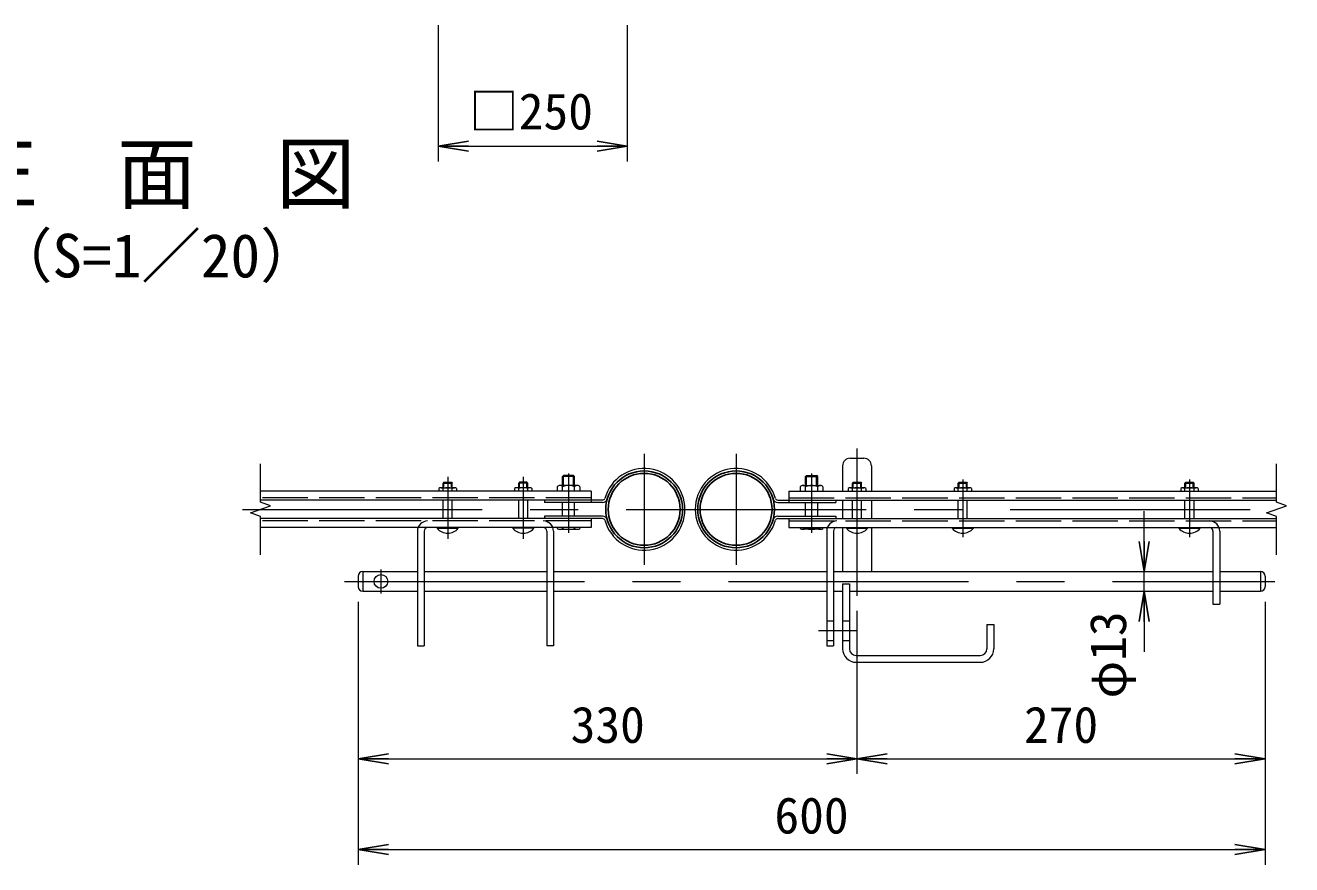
# Model space of a CAD drawing. Units: millimetres, scale not verified, with parts at other scales. Extents: x -4200 to 4200, y -2970 to 2970.
# Drawn here: x -2273 to -597, y -2169 to -1058 of the extents above; entities that cross this region are included whole.
import ezdxf
from ezdxf.enums import TextEntityAlignment as Align

# ---------------------------------------------------------------- set-up
doc = ezdxf.new("R2010")
doc.units = ezdxf.units.MM
doc.header["$LTSCALE"] = 10
doc.linetypes.add('DASHED', pattern=[7.5, 6, -1.5])
doc.linetypes.add('USER1', pattern=[50.8, 31.75, -6.35, 6.35, -6.35])
for name, color, linetype, lineweight in [('0-0_D-STR3', 3, 'Continuous', 13), ('0-1_D-BMK', 2, 'USER1', 13), ('0-2_D-TTL-TXT', 7, 'Continuous', 25), ('0-3_D-STR1', 1, 'Continuous', 25), ('0-7_D-STR-DIM', 7, 'Continuous', 13)]:
    doc.layers.add(name, color=color, linetype=linetype, lineweight=lineweight)
doc.layers.add('0-8_0', color=7, linetype='Continuous')
doc.styles.add('ＭＳ ゴシック', font='')
doc.styles.get('ＭＳ ゴシック').set_extended_font_data('MS Gothic')

# ---------------------------------------------------------------- blocks, each defined once
blk = doc.blocks.new('_Open')
at = {"layer": '0-8_0'}
blk.add_line((-10, 1.667), (0, 0), dxfattribs=at)
blk.add_lwpolyline([(-10, -1.667), (0, 0), (-10, 0)], dxfattribs=at)

msp = doc.modelspace()

# ---------------------------------------------------------------- linework, layer by layer
at = {"layer": '0-0_D-STR3'}
for p, q in [((-1191.23, -1641.21), (-1191.23, -1674.61)), ((-1181.23, -1631.21), (-1163.23, -1631.21)), ((-1153.23, -1641.21), (-1153.23, -1674.61)), ((-1561.83, -1655.56), (-1560.48, -1654.21)), ((-1545.83, -1655.56), (-1561.83, -1655.56)), ((-1561.83, -1667.21), (-1561.83, -1655.56)), ((-1547.19, -1654.21), (-1560.48, -1654.21)), ((-1560.48, -1667.21), (-1560.48, -1654.21)), ((-1547.19, -1654.21), (-1545.83, -1655.56)), ((-1547.19, -1667.21), (-1547.19, -1654.21)), ((-1545.83, -1667.21), (-1545.83, -1655.56)), ((-1238.88, -1654.21), (-1240.23, -1655.56)), ((-1240.23, -1667.21), (-1240.23, -1655.56)), ((-1240.23, -1655.56), (-1224.23, -1655.56)), ((-1238.88, -1654.21), (-1225.59, -1654.21)), ((-1238.88, -1667.21), (-1238.88, -1654.21)), ((-1225.59, -1667.21), (-1225.59, -1654.21)), ((-1224.23, -1655.56), (-1225.59, -1654.21)), ((-1224.23, -1667.21), (-1224.23, -1655.56)), ((-1523.83, -1674.61), (-1961.39, -1674.61)), ((-1725.33, -1671.41), (-1725.33, -1674.61)), ((-1718.75, -1663.01), (-1719.83, -1664.09)), ((-1719.83, -1670.21), (-1719.83, -1664.09)), ((-1719.83, -1664.09), (-1707.83, -1664.09)), ((-1719.83, -1674.61), (-1719.83, -1671.41)), ((-1718.75, -1670.21), (-1718.75, -1663.01)), ((-1718.75, -1663.01), (-1708.91, -1663.01)), ((-1718.75, -1663.01), (-1708.91, -1663.01)), ((-1708.91, -1670.21), (-1708.91, -1663.01)), ((-1708.91, -1663.01), (-1707.83, -1664.09)), ((-1707.83, -1670.21), (-1707.83, -1664.09)), ((-1707.83, -1674.61), (-1707.83, -1671.41)), ((-1702.33, -1671.41), (-1702.33, -1674.61)), ((-1625.33, -1671.41), (-1625.33, -1674.61)), ((-1618.75, -1663.01), (-1619.83, -1664.09)), ((-1607.83, -1664.09), (-1619.83, -1664.09)), ((-1619.83, -1670.21), (-1619.83, -1664.09)), ((-1619.83, -1674.61), (-1619.83, -1671.41)), ((-1608.91, -1663.01), (-1618.75, -1663.01)), ((-1608.91, -1663.01), (-1618.75, -1663.01)), ((-1618.75, -1670.21), (-1618.75, -1663.01)), ((-1608.91, -1663.01), (-1607.83, -1664.09)), ((-1608.91, -1670.21), (-1608.91, -1663.01)), ((-1607.83, -1670.21), (-1607.83, -1664.09)), ((-1607.83, -1674.61), (-1607.83, -1671.41)), ((-1602.33, -1671.41), (-1602.33, -1674.61)), ((-1568.83, -1668.81), (-1568.83, -1674.61)), ((-1541.99, -1667.21), (-1565.67, -1667.21)), ((-1561.83, -1674.61), (-1561.83, -1668.81)), ((-1545.83, -1674.61), (-1545.83, -1668.81)), ((-1538.83, -1668.81), (-1538.83, -1674.61)), ((-1523.83, -1674.61), (-1523.83, -1689.81)), ((-1262.23, -1674.61), (-1262.23, -1689.81)), ((-1262.23, -1674.61), (-617.11, -1674.61)), ((-1247.23, -1668.81), (-1247.23, -1674.61)), ((-1244.07, -1667.21), (-1220.39, -1667.21)), ((-1240.23, -1674.61), (-1240.23, -1668.81)), ((-1224.23, -1674.61), (-1224.23, -1668.81)), ((-1217.23, -1668.81), (-1217.23, -1674.61)), ((-1183.73, -1671.41), (-1183.73, -1674.61)), ((-1177.15, -1663.01), (-1178.23, -1664.09)), ((-1178.23, -1670.21), (-1178.23, -1664.09)), ((-1178.23, -1664.09), (-1166.23, -1664.09)), ((-1178.23, -1674.61), (-1178.23, -1671.41)), ((-1177.15, -1670.21), (-1177.15, -1663.01)), ((-1177.15, -1663.01), (-1167.31, -1663.01)), ((-1177.15, -1663.01), (-1167.31, -1663.01)), ((-1167.31, -1670.21), (-1167.31, -1663.01)), ((-1167.31, -1663.01), (-1166.23, -1664.09)), ((-1166.23, -1670.21), (-1166.23, -1664.09)), ((-1166.23, -1674.61), (-1166.23, -1671.41)), ((-1160.73, -1671.41), (-1160.73, -1674.61)), ((-1043.73, -1671.41), (-1043.73, -1674.61)), ((-1037.15, -1663.01), (-1038.23, -1664.09)), ((-1038.23, -1664.09), (-1026.23, -1664.09)), ((-1038.23, -1670.21), (-1038.23, -1664.09)), ((-1038.23, -1674.61), (-1038.23, -1671.41)), ((-1037.15, -1663.01), (-1027.31, -1663.01)), ((-1037.15, -1670.21), (-1037.15, -1663.01)), ((-1027.31, -1670.21), (-1027.31, -1663.01)), ((-1026.23, -1670.21), (-1026.23, -1664.09)), ((-1026.23, -1674.61), (-1026.23, -1671.41)), ((-1020.73, -1671.41), (-1020.73, -1674.61)), ((-743.73, -1671.41), (-743.73, -1674.61)), ((-737.15, -1663.01), (-738.23, -1664.09)), ((-738.23, -1674.61), (-738.23, -1671.41)), ((-737.15, -1670.21), (-737.15, -1663.01)), ((-737.15, -1663.01), (-727.31, -1663.01)), ((-737.15, -1663.01), (-727.31, -1663.01)), ((-727.31, -1670.21), (-727.31, -1663.01)), ((-727.31, -1663.01), (-726.23, -1664.09)), ((-726.23, -1670.21), (-726.23, -1664.09)), ((-726.23, -1674.61), (-726.23, -1671.41)), ((-720.73, -1671.41), (-720.73, -1674.61)), ((-1508.92, -1686.61), (-1961.39, -1686.61)), ((-1719.83, -1711.01), (-1719.83, -1686.61)), ((-1707.83, -1711.01), (-1707.83, -1686.61)), ((-1619.83, -1711.01), (-1619.83, -1686.61)), ((-1607.83, -1711.01), (-1607.83, -1686.61)), ((-1585.83, -1686.61), (-1585.83, -1689.81)), ((-1508.92, -1689.81), (-1585.83, -1689.81)), ((-1561.83, -1707.81), (-1561.83, -1689.81)), ((-1545.83, -1707.81), (-1545.83, -1689.81)), ((-1277.14, -1686.61), (-617.11, -1686.61)), ((-1277.14, -1689.81), (-1200.23, -1689.81)), ((-1240.23, -1707.81), (-1240.23, -1689.81)), ((-1224.23, -1707.81), (-1224.23, -1689.81)), ((-1200.23, -1686.61), (-1200.23, -1689.81)), ((-1191.23, -1686.61), (-1191.23, -1711.01)), ((-1178.23, -1711.01), (-1178.23, -1686.61)), ((-1166.23, -1711.01), (-1166.23, -1686.61)), ((-1153.23, -1686.61), (-1153.23, -1711.01)), ((-1038.23, -1711.01), (-1038.23, -1686.61)), ((-1026.23, -1711.01), (-1026.23, -1686.61)), ((-738.23, -1711.01), (-738.23, -1686.61)), ((-726.23, -1711.01), (-726.23, -1686.61)), ((-1508.92, -1707.81), (-1585.83, -1707.81)), ((-1585.83, -1707.81), (-1585.83, -1711.01)), ((-1585.83, -1707.81), (-1585.83, -1711.01)), ((-1277.14, -1707.81), (-1200.23, -1707.81)), ((-1200.23, -1707.81), (-1200.23, -1711.01)), ((-1508.92, -1711.01), (-1961.39, -1711.01)), ((-1523.83, -1723.01), (-1961.39, -1723.01)), ((-1727.83, -1723.01), (-1699.83, -1723.01)), ((-1727.83, -1723.84), (-1727.83, -1723.01)), ((-1727.83, -1723.84), (-1699.83, -1723.84)), ((-1699.83, -1723.84), (-1699.83, -1723.01)), ((-1627.83, -1723.84), (-1627.83, -1723.01)), ((-1599.83, -1723.01), (-1627.83, -1723.01)), ((-1599.83, -1723.84), (-1627.83, -1723.84)), ((-1599.83, -1723.84), (-1599.83, -1723.01)), ((-1568.83, -1723.01), (-1568.83, -1724.01)), ((-1565.47, -1725.21), (-1542.27, -1725.21)), ((-1561.83, -1723.01), (-1561.83, -1724.01)), ((-1545.83, -1723.01), (-1545.83, -1724.01)), ((-1538.83, -1723.01), (-1538.83, -1724.01)), ((-1523.83, -1711.01), (-1523.83, -1723.01)), ((-1277.14, -1711.01), (-617.11, -1711.01)), ((-1262.23, -1711.01), (-1262.23, -1723.01)), ((-1262.23, -1723.01), (-617.11, -1723.01)), ((-1247.23, -1723.01), (-1247.23, -1724.01)), ((-1220.59, -1725.21), (-1243.79, -1725.21)), ((-1240.23, -1723.01), (-1240.23, -1724.01)), ((-1224.23, -1723.01), (-1224.23, -1724.01)), ((-1217.23, -1723.01), (-1217.23, -1724.01)), ((-1191.23, -1723.01), (-1191.23, -1781.21)), ((-1186.23, -1723.01), (-1158.23, -1723.01)), ((-1186.23, -1723.84), (-1186.23, -1723.01)), ((-1186.23, -1723.84), (-1158.23, -1723.84)), ((-1158.23, -1723.84), (-1158.23, -1723.01)), ((-1153.23, -1723.01), (-1153.23, -1781.21)), ((-1046.23, -1723.01), (-1018.23, -1723.01)), ((-1046.23, -1723.84), (-1046.23, -1723.01)), ((-1046.23, -1723.84), (-1018.23, -1723.84)), ((-1018.23, -1723.84), (-1018.23, -1723.01)), ((-746.23, -1723.01), (-718.23, -1723.01)), ((-746.23, -1723.84), (-746.23, -1723.01)), ((-746.23, -1723.84), (-718.23, -1723.84)), ((-718.23, -1723.84), (-718.23, -1723.01)), ((-1753.83, -1727.71), (-1753.83, -1879.21)), ((-1744.83, -1727.51), (-1744.83, -1879.21)), ((-1582.83, -1727.51), (-1582.83, -1879.21)), ((-1573.83, -1727.71), (-1573.83, -1879.21)), ((-1203.23, -1727.51), (-1203.23, -1879.21)), ((-701.23, -1727.51), (-701.23, -1824.21)), ((-692.23, -1727.71), (-692.23, -1824.21)), ((-1832.23, -1787.21), (-1832.23, -1801.21)), ((-1826.23, -1781.21), (-1753.83, -1781.21)), ((-1826.23, -1781.21), (-1826.23, -1807.21)), ((-1744.83, -1781.21), (-1582.83, -1781.21)), ((-1573.83, -1781.21), (-1212.23, -1781.21)), ((-1203.23, -1781.21), (-701.23, -1781.21)), ((-692.23, -1781.21), (-638.23, -1781.21)), ((-638.23, -1781.21), (-638.23, -1807.21)), ((-632.23, -1787.21), (-632.23, -1801.21)), ((-1826.23, -1807.21), (-1753.83, -1807.21)), ((-1744.83, -1807.21), (-1582.83, -1807.21)), ((-1573.83, -1807.21), (-1212.23, -1807.21)), ((-1203.23, -1807.21), (-1191.23, -1807.21)), ((-1191.23, -1797.21), (-1191.23, -1883.21)), ((-1191.23, -1797.21), (-1182.23, -1797.21)), ((-1182.23, -1797.21), (-1182.23, -1883.21)), ((-1182.23, -1807.21), (-701.23, -1807.21)), ((-692.23, -1807.21), (-638.23, -1807.21)), ((-701.23, -1824.21), (-692.23, -1824.21)), ((-1212.23, -1846.21), (-1203.23, -1846.21)), ((-1191.23, -1846.21), (-1182.23, -1846.21)), ((-1000.23, -1851.21), (-1000.23, -1883.21)), ((-1000.23, -1851.21), (-991.23, -1851.21)), ((-991.23, -1851.21), (-991.23, -1883.21)), ((-1212.23, -1872.21), (-1203.23, -1872.21)), ((-1191.23, -1872.21), (-1182.23, -1872.21)), ((-1753.83, -1879.21), (-1744.83, -1879.21)), ((-1573.83, -1879.21), (-1582.83, -1879.21)), ((-1173.23, -1892.21), (-1009.23, -1892.21)), ((-1173.23, -1901.21), (-1009.23, -1901.21))]:
    msp.add_line(p, q, dxfattribs=at)
at = {"layer": '0-0_D-STR3', "linetype": 'DASHED'}
for p, q in [((-1722.62, -1670.21), (-1704.9, -1670.21)), ((-1605.04, -1670.21), (-1622.76, -1670.21)), ((-1181.02, -1670.21), (-1163.3, -1670.21)), ((-1041.02, -1670.21), (-1023.3, -1670.21)), ((-741.02, -1670.21), (-723.3, -1670.21)), ((-1523.83, -1683.41), (-1961.39, -1683.41)), ((-1262.23, -1683.41), (-617.11, -1683.41)), ((-1523.83, -1714.21), (-1961.39, -1714.21)), ((-1262.23, -1714.21), (-617.11, -1714.21))]:
    msp.add_line(p, q, dxfattribs=at)
at = {"layer": '0-0_D-STR3'}
for points in [[(-1037.15, -1663.01), (-1027.31, -1663.01), (-1026.23, -1664.09)], [(-738.23, -1670.21), (-738.23, -1664.09), (-726.23, -1664.09)], [(-1212.23, -1727.71), (-1212.23, -1879.21), (-1203.23, -1879.21)]]:
    msp.add_lwpolyline(points, dxfattribs=at)
msp.add_circle((-1802.23, -1794.21), 9, dxfattribs=at)
for centre, radius, start, end in [((-1181.23, -1641.21), 10, 90, 180), ((-1163.23, -1641.21), 10, 0, 90), ((-1453.83, -1698.81), 54, 195.6185, 164.3815), ((-1332.23, -1698.81), 54, 15.6185, 344.3815), ((-1722.58, -1673.96), 3.75, 42.84372, 137.15628), ((-1713.83, -1685.81), 15.6, 67.38014, 112.61986), ((-1705.08, -1673.95), 3.74, 42.69541, 137.30459), ((-1622.58, -1673.95), 3.74, 42.69541, 137.30459), ((-1613.83, -1685.81), 15.6, 67.38014, 112.61986), ((-1605.08, -1673.96), 3.75, 42.84372, 137.15628), ((-1565.33, -1671.8), 4.6, 40.52088, 139.47912), ((-1553.83, -1688.01), 20.8, 67.38014, 112.61986), ((-1542.33, -1671.8), 4.6, 40.52088, 139.47912), ((-1243.73, -1671.8), 4.6, 40.52088, 139.47912), ((-1232.23, -1688.01), 20.8, 67.38014, 112.61986), ((-1220.73, -1671.8), 4.6, 40.52088, 139.47912), ((-1180.98, -1673.96), 3.75, 42.84372, 137.15628), ((-1172.23, -1685.81), 15.6, 67.38014, 112.61986), ((-1163.48, -1673.95), 3.74, 42.69541, 137.30459), ((-1040.98, -1673.96), 3.75, 42.84372, 137.15628), ((-1032.23, -1685.81), 15.6, 67.38014, 112.61986), ((-1023.48, -1673.95), 3.74, 42.69541, 137.30459), ((-740.98, -1673.96), 3.75, 42.84372, 137.15628), ((-732.23, -1685.81), 15.6, 67.38014, 112.61986), ((-723.48, -1673.95), 3.74, 42.69541, 137.30459), ((-1508.92, -1683.41), 3.2, 270, 344.3815), ((-1508.92, -1683.41), 6.4, 270, 344.3815), ((-1277.14, -1683.41), 6.4, 195.6185, 270), ((-1277.14, -1683.41), 3.2, 195.6185, 270), ((-1508.92, -1714.21), 6.4, 15.6185, 90), ((-1277.14, -1714.21), 6.4, 90, 164.3815), ((-1740.33, -1727.71), 13.5, 90, 180), ((-1740.33, -1727.51), 4.5, 90, 180), ((-1713.83, -1712.21), 18.2, 219.71514, 320.28486), ((-1613.83, -1712.21), 18.2, 219.71514, 320.28486), ((-1587.33, -1727.71), 13.5, 0, 90), ((-1587.33, -1727.51), 4.5, 0, 90), ((-1565.33, -1719.51), 5.7, 232.09851, 307.90149), ((-1553.83, -1697.94), 27.27, 252.93847, 287.06153), ((-1542.33, -1719.51), 5.7, 232.14171, 307.85829), ((-1508.92, -1714.21), 3.2, 15.6185, 90), ((-1277.14, -1714.21), 3.2, 90, 164.3815), ((-1243.73, -1719.51), 5.7, 232.14171, 307.85829), ((-1232.23, -1697.94), 27.27, 252.93847, 287.06153), ((-1220.73, -1719.51), 5.7, 232.09851, 307.90149), ((-1198.73, -1727.71), 13.5, 90, 180), ((-1198.73, -1727.51), 4.5, 90, 180), ((-1172.23, -1712.21), 18.2, 219.71514, 320.28486), ((-1032.23, -1712.21), 18.2, 219.71514, 320.28486), ((-732.23, -1712.21), 18.2, 219.71514, 320.28486), ((-705.73, -1727.71), 13.5, 0, 90), ((-705.73, -1727.51), 4.5, 0, 90), ((-1826.23, -1787.21), 6, 90, 180), ((-638.23, -1787.21), 6, 0, 90), ((-1826.23, -1801.21), 6, 180, 270), ((-638.23, -1801.21), 6, 270, 0), ((-1173.23, -1883.21), 18, 180, 270), ((-1173.23, -1883.21), 9, 180, 270), ((-1009.23, -1883.21), 9, 270, 0), ((-1009.23, -1883.21), 18, 270, 0)]:
    msp.add_arc(centre, radius, start, end, dxfattribs=at)
at = {"layer": '0-1_D-BMK'}
for p, q in [((-1453.83, -1625.19), (-1453.83, -1772.43)), ((-1332.23, -1625.19), (-1332.23, -1772.43)), ((-1172.23, -1618.18), (-1172.23, -1813.21)), ((-1713.83, -1655.68), (-1713.83, -1737.7)), ((-1613.83, -1655.68), (-1613.83, -1737.7)), ((-1553.83, -1651.29), (-1553.83, -1729.99)), ((-1232.23, -1651.29), (-1232.23, -1729.99)), ((-1032.23, -1659.44), (-1032.23, -1735.55)), ((-732.23, -1659.44), (-732.23, -1735.55)), ((-1985.53, -1698.81), (-597.04, -1698.81)), ((-1802.23, -1778.42), (-1802.23, -1809.99)), ((-1850.29, -1794.21), (-619.14, -1794.21)), ((-1223.09, -1859.21), (-1172.8, -1859.21))]:
    msp.add_line(p, q, dxfattribs=at)
at = {"layer": '0-3_D-STR1'}
for centre, radius in [((-1453.83, -1698.81), 50.8), ((-1453.83, -1698.81), 47.6), ((-1332.23, -1698.81), 50.8), ((-1332.23, -1698.81), 47.6)]:
    msp.add_circle(centre, radius, dxfattribs=at)
at = {"layer": '0-7_D-STR-DIM'}
for p, q in [((-1726.23, -1058.41), (-1726.23, -1238.41)), ((-1476.23, -1058.41), (-1476.23, -1238.41)), ((-1686.23, -1218.41), (-1516.23, -1218.41)), ((-1961.39, -1689.19), (-1961.39, -1638.81)), ((-617.11, -1689.19), (-617.11, -1638.81)), ((-1948.17, -1694), (-1961.39, -1689.19)), ((-603.9, -1694), (-617.11, -1689.19)), ((-1974.6, -1703.62), (-1948.17, -1694)), ((-1961.39, -1708.43), (-1974.6, -1703.62)), ((-1961.39, -1758.81), (-1961.39, -1708.43)), ((-792.2, -1741.21), (-792.2, -1701.21)), ((-630.33, -1703.62), (-603.9, -1694)), ((-617.11, -1708.43), (-630.33, -1703.62)), ((-617.11, -1758.81), (-617.11, -1708.43)), ((-792.2, -1807.21), (-792.2, -1781.21)), ((-1832.23, -1821.21), (-1832.23, -2048.95)), ((-1832.23, -1821.21), (-1832.23, -2168.95)), ((-632.23, -1821.21), (-632.23, -2048.95)), ((-632.23, -1821.21), (-632.23, -2168.95)), ((-1172.23, -1833.21), (-1172.23, -2048.95)), ((-1172.23, -1833.21), (-1172.23, -2048.95)), ((-792.2, -1847.21), (-792.2, -1887.21)), ((-1792.23, -2028.95), (-1212.23, -2028.95)), ((-1132.23, -2028.95), (-672.23, -2028.95)), ((-1792.23, -2148.95), (-672.23, -2148.95))]:
    msp.add_line(p, q, dxfattribs=at)

# ---------------------------------------------------------------- block references
at = {"layer": '0-7_D-STR-DIM', "xscale": 4, "yscale": 4}
for p, rotation in [((-1726.23, -1218.41), 180), ((-792.2, -1781.21), 270), ((-792.2, -1807.21), 90), ((-1832.23, -2028.95), 180), ((-1172.23, -2028.95), 180), ((-1832.23, -2148.95), 180)]:
    msp.add_blockref('_Open', p, dxfattribs=dict(at, rotation=rotation))
for p in [(-1476.23, -1218.41), (-1172.23, -2028.95), (-632.23, -2028.95), (-632.23, -2148.95)]:
    msp.add_blockref('_Open', p, dxfattribs=at)

# ---------------------------------------------------------------- texts
at = {"layer": '0-2_D-TTL-TXT', "style": 'ＭＳ ゴシック'}
for s, height, p in [('正\u3000面\u3000図', 76.98, (-2361.13, -1316.08)), ('（S=1／20）', 57.7, (-2315.64, -1409.28))]:
    msp.add_text(s, height=height, dxfattribs=at).set_placement(p, align=Align.BOTTOM_LEFT)
at = {"layer": '0-7_D-STR-DIM', "style": 'ＭＳ ゴシック'}
for s, p in [('□250', (-1685.38, -1210.65)), ('330', (-1551.11, -2022.2)), ('270', (-951.23, -2022.2)), ('600', (-1281.48, -2142.2))]:
    msp.add_text(s, height=48.09, dxfattribs=at).set_placement(p, align=Align.BOTTOM_LEFT)
msp.add_text('φ13', height=48.09, rotation=90, dxfattribs=at).set_placement((-801.64, -1948.99), align=Align.BOTTOM_LEFT)

doc.saveas('drawing.dxf')
